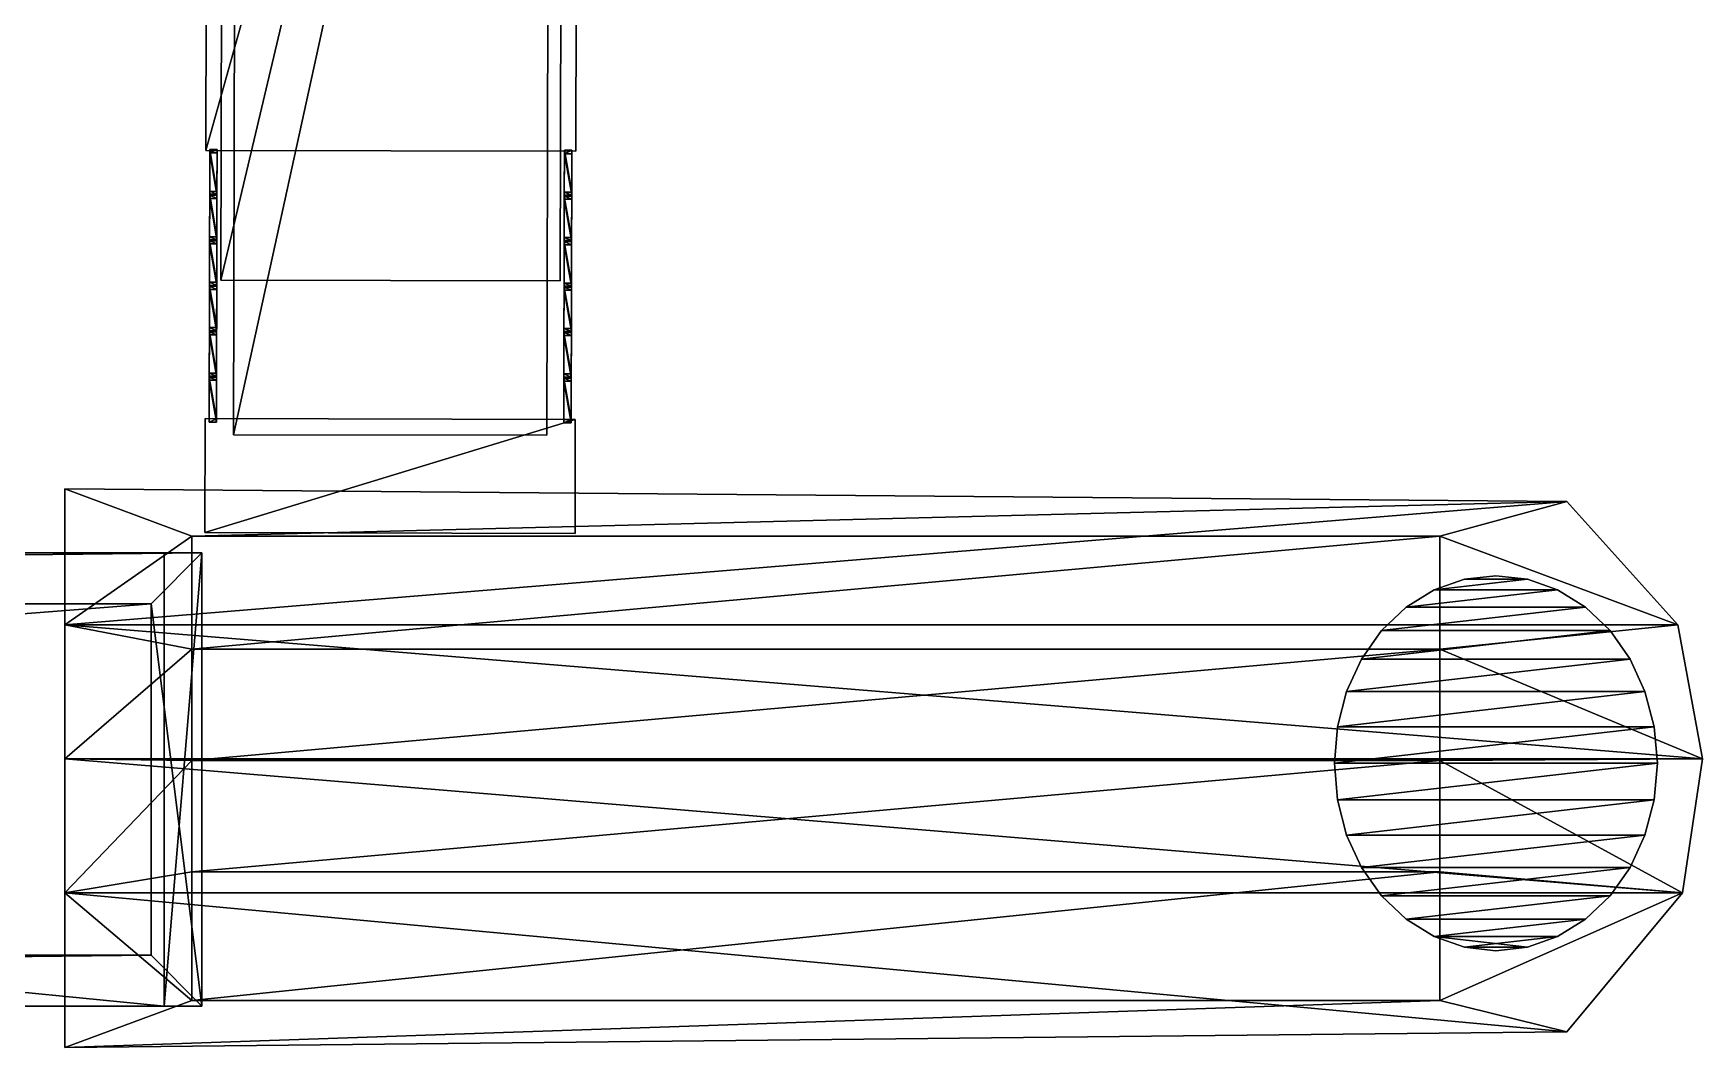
# Model space of a CAD drawing. Header units: millimetres. Extents: x -39 to 131, y -304 to 0.
# Drawn here: x 62.42 to 72.76, y -151.25 to -144.96 of the extents above; entities that cross this region are included whole.
import ezdxf

# ---------------------------------------------------------------- set-up
doc = ezdxf.new("R2010")
doc.units = ezdxf.units.MM
for name, color, linetype in [('CUBE_014_1', 7, 'Continuous'), ('MESH281', 7, 'Continuous'), ('MESH282', 7, 'Continuous'), ('MESH31', 7, 'Continuous'), ('MESH32', 7, 'Continuous'), ('MESH473', 7, 'Continuous'), ('TUNNEL1100', 7, 'Continuous'), ('TUNNEL2112', 7, 'Continuous'), ('TUNNEL3124', 7, 'Continuous')]:
    doc.layers.add(name, color=color, linetype=linetype)

msp = doc.modelspace()

# ---------------------------------------------------------------- meshes
at = {"layer": 'CUBE_014_1'}
mesh = msp.add_polyface(dxfattribs=at)
corners = [(63.467, -150.992, 5.884), (63.152, -150.676, 5.907), (34.944, -150.992, 7.978), (63.467, -150.992, 5.884), (63.152, -148.498, 5.907), (63.152, -150.676, 5.907), (63.467, -148.182, 5.884), (63.467, -148.182, 5.884), (35.259, -148.498, 7.955), (63.152, -148.498, 5.907), (63.467, -148.182, 5.884), (34.944, -148.182, 7.978), (35.259, -148.498, 7.955), (34.944, -148.182, 7.978), (63.467, -148.182, 5.884), (63.233, -148.182, 2.702), (63.467, -148.182, 5.884), (63.233, -150.992, 2.702), (63.233, -148.182, 2.702), (63.467, -150.992, 5.884), (34.944, -150.992, 7.978), (63.233, -150.992, 2.702), (63.467, -150.992, 5.884), (34.71, -150.992, 4.797), (34.71, -148.182, 4.797), (34.71, -150.992, 4.797), (34.944, -150.992, 7.978), (63.233, -150.992, 2.702), (34.71, -150.992, 4.797), (34.71, -148.182, 4.797), (63.233, -148.182, 2.702), (34.71, -148.182, 4.797), (34.944, -148.182, 7.978), (35.259, -148.498, 7.955), (34.944, -148.182, 7.978), (34.944, -150.992, 7.978), (35.259, -150.676, 7.955), (63.152, -150.676, 5.907), (35.259, -150.676, 7.955), (34.944, -150.992, 7.978), (63.152, -148.498, 5.907), (35.259, -150.676, 7.955), (63.152, -150.676, 5.907), (35.259, -148.498, 7.955)]
mesh.append_faces([[corners[k] for k in face] for face in [(0, 1, 2), (3, 4, 5), (6, 4, 3), (7, 8, 9), (10, 11, 12), (13, 14, 15), (16, 17, 18), (16, 19, 17), (20, 21, 22), (20, 23, 21), (24, 25, 26), (27, 28, 29), (27, 29, 30), (13, 15, 31), (24, 26, 32), (33, 34, 35), (33, 35, 36), (37, 38, 39), (40, 41, 42), (40, 43, 41)]])
at = {"layer": 'MESH281'}
mesh = msp.add_polyface(dxfattribs=at)
corners = [(63.557, -147.352, 3.234), (63.557, -147.373, 3.234), (63.512, -147.373, 3.234), (63.558, -147.095, 5.727), (63.557, -147.373, 3.234), (63.557, -147.352, 3.234), (63.558, -147.095, 5.727), (63.558, -147.114, 5.756), (63.557, -147.373, 3.234), (63.558, -147.095, 5.727), (63.558, -147.095, 5.808), (63.558, -147.114, 5.756), (63.558, -147.089, 5.727), (63.558, -147.095, 5.808), (63.558, -147.095, 5.727), (63.558, -147.089, 5.808), (63.558, -147.095, 5.808), (63.558, -147.089, 5.727), (63.558, -147.089, 5.808), (63.512, -147.095, 5.808), (63.558, -147.095, 5.808), (63.512, -147.089, 5.808), (63.558, -147.089, 5.808), (63.512, -147.07, 5.756), (63.512, -147.089, 5.808), (63.558, -147.089, 5.808), (63.558, -147.07, 5.756), (63.512, -147.07, 5.756), (63.558, -147.07, 5.756), (63.558, -147.089, 5.808), (63.558, -147.089, 5.727), (63.558, -146.813, 3.263), (63.558, -147.07, 5.756), (63.558, -147.089, 5.727), (63.558, -147.07, 5.756), (63.558, -146.813, 3.263), (63.513, -146.813, 3.263), (63.558, -146.813, 3.263), (63.558, -146.832, 3.234), (63.513, -146.813, 3.263), (63.558, -146.813, 3.263), (63.558, -147.089, 5.727), (63.558, -146.832, 3.234), (63.558, -147.089, 5.727), (63.513, -146.832, 3.234), (63.558, -146.832, 3.234), (63.512, -147.089, 5.727), (63.513, -146.832, 3.234), (63.558, -147.089, 5.727), (63.513, -146.813, 3.263), (63.513, -146.832, 3.234), (63.512, -147.089, 5.727), (63.513, -146.832, 3.234), (63.513, -146.832, 3.234), (63.513, -146.813, 3.182), (63.558, -146.832, 3.234), (63.513, -146.813, 3.263), (63.513, -146.813, 3.182), (63.513, -146.832, 3.234), (63.513, -146.807, 3.182), (63.513, -146.813, 3.182), (63.513, -146.813, 3.263), (63.558, -146.807, 3.182), (63.513, -146.813, 3.182), (63.513, -146.807, 3.182), (63.558, -146.813, 3.182), (63.558, -146.807, 3.182), (63.558, -146.807, 3.263), (63.558, -146.813, 3.182), (63.559, -146.788, 3.234), (63.558, -146.807, 3.263), (63.558, -146.807, 3.182), (63.559, -146.532, 5.727), (63.558, -146.807, 3.263), (63.559, -146.788, 3.234), (63.559, -146.532, 5.727), (63.559, -146.551, 5.756), (63.558, -146.807, 3.263), (63.559, -146.532, 5.727), (63.559, -146.532, 5.808), (63.559, -146.551, 5.756), (63.559, -146.526, 5.727), (63.559, -146.532, 5.808), (63.559, -146.532, 5.727), (63.559, -146.526, 5.808), (63.559, -146.532, 5.808), (63.559, -146.526, 5.727), (63.559, -146.526, 5.808), (63.514, -146.532, 5.808), (63.559, -146.532, 5.808), (63.514, -146.526, 5.808), (63.559, -146.526, 5.808), (63.514, -146.507, 5.756), (63.514, -146.526, 5.808), (63.559, -146.526, 5.808), (63.559, -146.507, 5.756), (63.514, -146.507, 5.756), (63.559, -146.507, 5.756), (63.559, -146.526, 5.808), (63.559, -146.526, 5.727), (63.56, -146.25, 3.263), (63.559, -146.507, 5.756), (63.559, -146.526, 5.727), (63.559, -146.507, 5.756), (63.56, -146.25, 3.263), (63.514, -146.25, 3.263), (63.56, -146.244, 3.263), (63.514, -146.25, 3.263), (63.56, -146.25, 3.263), (63.514, -146.244, 3.263), (63.514, -146.244, 3.263), (63.514, -146.225, 3.234), (63.56, -146.244, 3.263), (63.514, -146.225, 3.234), (63.514, -146.244, 3.182), (63.514, -146.244, 3.263), (63.514, -146.225, 3.234), (63.56, -146.244, 3.182), (63.514, -146.244, 3.182), (63.56, -146.225, 3.234), (63.56, -146.244, 3.182), (63.514, -146.225, 3.234), (63.56, -146.225, 3.234), (63.56, -146.244, 3.263), (63.56, -146.244, 3.182), (63.56, -146.225, 3.234), (63.515, -145.968, 5.727), (63.56, -146.225, 3.234), (63.514, -146.225, 3.234), (63.56, -145.968, 5.727), (63.56, -145.968, 5.727), (63.56, -146.244, 3.263), (63.56, -146.225, 3.234), (63.56, -145.968, 5.727), (63.56, -145.987, 5.756), (63.56, -146.244, 3.263), (63.56, -145.968, 5.727), (63.56, -145.969, 5.808), (63.56, -145.987, 5.756), (63.56, -145.963, 5.727), (63.56, -145.969, 5.808), (63.56, -145.968, 5.727), (63.56, -145.962, 5.808), (63.56, -145.969, 5.808), (63.56, -145.963, 5.727), (63.56, -145.962, 5.808), (63.515, -145.968, 5.808), (63.56, -145.969, 5.808), (63.515, -145.962, 5.808), (63.56, -145.962, 5.808), (63.515, -145.943, 5.756), (63.515, -145.962, 5.808), (63.56, -145.944, 5.756), (63.56, -145.944, 5.756), (63.56, -145.962, 5.808), (63.56, -145.963, 5.727), (63.561, -145.706, 3.234), (63.56, -145.944, 5.756), (63.56, -145.963, 5.727), (63.561, -145.684, 3.234), (63.56, -145.944, 5.756), (63.561, -145.706, 3.234), (63.56, -145.944, 5.756), (63.561, -145.684, 3.234), (63.516, -145.684, 3.234), (63.561, -145.684, 3.234), (63.515, -145.706, 3.234), (63.516, -145.684, 3.234), (63.561, -145.706, 3.234), (63.56, -145.963, 5.727), (63.515, -145.706, 3.234), (63.561, -145.706, 3.234), (63.515, -145.962, 5.727), (63.516, -145.684, 3.234), (63.515, -145.706, 3.234), (63.515, -145.962, 5.727), (63.516, -145.684, 3.234), (63.515, -145.962, 5.727), (63.515, -145.943, 5.756), (63.515, -145.943, 5.756), (63.515, -145.962, 5.727), (63.515, -145.962, 5.808), (63.515, -145.962, 5.808), (63.515, -145.962, 5.727), (63.515, -145.968, 5.808), (63.515, -145.962, 5.727), (63.515, -145.968, 5.727), (63.515, -145.968, 5.808), (63.56, -145.963, 5.727), (63.515, -145.968, 5.727), (63.515, -145.962, 5.727), (63.56, -145.968, 5.727), (63.515, -145.968, 5.727), (63.515, -145.987, 5.756), (63.515, -145.968, 5.808), (63.515, -145.968, 5.727), (63.514, -146.244, 3.263), (63.515, -145.987, 5.756), (63.515, -145.968, 5.727), (63.514, -146.225, 3.234), (63.514, -146.244, 3.263), (63.515, -145.987, 5.756), (63.514, -146.244, 3.263), (63.56, -146.244, 3.263), (63.515, -145.987, 5.756), (63.56, -146.244, 3.263), (63.56, -145.987, 5.756), (63.515, -145.968, 5.808), (63.515, -145.987, 5.756), (63.56, -145.987, 5.756), (63.515, -145.968, 5.808), (63.56, -145.987, 5.756), (63.56, -145.969, 5.808), (63.515, -145.943, 5.756), (63.56, -146.244, 3.182), (63.56, -146.244, 3.263), (63.56, -146.25, 3.182), (63.56, -146.244, 3.263), (63.56, -146.25, 3.263), (63.56, -146.25, 3.182), (63.56, -146.25, 3.263), (63.56, -146.269, 3.234), (63.56, -146.25, 3.182), (63.56, -146.25, 3.263), (63.559, -146.526, 5.727), (63.56, -146.269, 3.234), (63.559, -146.526, 5.727), (63.514, -146.269, 3.234), (63.56, -146.269, 3.234), (63.514, -146.526, 5.727), (63.514, -146.25, 3.263), (63.514, -146.269, 3.234), (63.514, -146.526, 5.727), (63.514, -146.25, 3.263), (63.514, -146.25, 3.182), (63.514, -146.269, 3.234), (63.514, -146.244, 3.182), (63.514, -146.25, 3.182), (63.514, -146.25, 3.263), (63.56, -146.244, 3.182), (63.514, -146.25, 3.182), (63.514, -146.244, 3.182), (63.56, -146.25, 3.182), (63.56, -146.269, 3.234), (63.514, -146.25, 3.182), (63.56, -146.25, 3.182), (63.514, -146.269, 3.234), (63.514, -146.25, 3.263), (63.56, -146.269, 3.234), (63.514, -146.269, 3.234), (63.56, -146.25, 3.263), (63.56, -146.269, 3.234), (63.514, -146.25, 3.263), (63.514, -146.244, 3.182), (63.514, -146.25, 3.263), (63.514, -146.244, 3.263), (63.514, -146.25, 3.263), (63.514, -146.526, 5.727), (63.514, -146.507, 5.756), (63.514, -146.507, 5.756), (63.514, -146.526, 5.727), (63.514, -146.526, 5.808), (63.514, -146.526, 5.808), (63.514, -146.526, 5.727), (63.514, -146.532, 5.808), (63.514, -146.526, 5.727), (63.514, -146.532, 5.727), (63.514, -146.532, 5.808), (63.559, -146.526, 5.727), (63.514, -146.532, 5.727), (63.514, -146.526, 5.727), (63.559, -146.532, 5.727), (63.559, -146.532, 5.727), (63.559, -146.788, 3.234), (63.514, -146.532, 5.727), (63.514, -146.532, 5.727), (63.559, -146.788, 3.234), (63.513, -146.788, 3.234), (63.559, -146.788, 3.234), (63.558, -146.807, 3.182), (63.513, -146.788, 3.234), (63.513, -146.807, 3.182), (63.513, -146.788, 3.234), (63.513, -146.807, 3.182), (63.513, -146.807, 3.263), (63.513, -146.807, 3.182), (63.513, -146.813, 3.263), (63.513, -146.807, 3.263), (63.558, -146.807, 3.263), (63.513, -146.807, 3.263), (63.513, -146.813, 3.263), (63.514, -146.551, 5.756), (63.513, -146.807, 3.263), (63.558, -146.807, 3.263), (63.514, -146.532, 5.727), (63.513, -146.807, 3.263), (63.514, -146.551, 5.756), (63.514, -146.532, 5.727), (63.513, -146.788, 3.234), (63.513, -146.807, 3.263), (63.513, -146.807, 3.263), (63.513, -146.788, 3.234), (63.558, -146.807, 3.263), (63.559, -146.788, 3.234), (63.514, -146.532, 5.727), (63.514, -146.551, 5.756), (63.514, -146.532, 5.808), (63.514, -146.532, 5.808), (63.514, -146.551, 5.756), (63.559, -146.551, 5.756), (63.559, -146.551, 5.756), (63.514, -146.532, 5.808), (63.559, -146.551, 5.756), (63.559, -146.532, 5.808), (63.558, -146.813, 3.263), (63.558, -146.807, 3.263), (63.558, -146.813, 3.263), (63.558, -146.813, 3.182), (63.558, -146.813, 3.263), (63.558, -146.832, 3.234), (63.558, -146.813, 3.182), (63.558, -146.832, 3.234), (63.513, -146.813, 3.182), (63.558, -146.813, 3.182), (63.514, -146.507, 5.756), (63.513, -146.813, 3.263), (63.512, -147.089, 5.727), (63.512, -147.07, 5.756), (63.512, -147.07, 5.756), (63.512, -147.089, 5.727), (63.512, -147.089, 5.808), (63.512, -147.089, 5.808), (63.512, -147.089, 5.727), (63.512, -147.095, 5.808), (63.512, -147.089, 5.727), (63.512, -147.095, 5.727), (63.512, -147.095, 5.808), (63.558, -147.089, 5.727), (63.512, -147.095, 5.727), (63.512, -147.089, 5.727), (63.558, -147.089, 5.727), (63.558, -147.095, 5.727), (63.512, -147.095, 5.727), (63.558, -147.095, 5.727), (63.557, -147.352, 3.234), (63.512, -147.095, 5.727), (63.512, -147.095, 5.727), (63.557, -147.352, 3.234), (63.512, -147.351, 3.234), (63.512, -147.351, 3.234), (63.512, -147.095, 5.727), (63.512, -147.351, 3.234), (63.512, -147.373, 3.234), (63.512, -147.095, 5.727), (63.512, -147.373, 3.234), (63.512, -147.114, 5.756), (63.512, -147.114, 5.756), (63.512, -147.373, 3.234), (63.557, -147.373, 3.234), (63.558, -147.114, 5.756), (63.512, -147.095, 5.808), (63.512, -147.114, 5.756), (63.558, -147.114, 5.756), (63.512, -147.095, 5.727), (63.512, -147.114, 5.756), (63.512, -147.095, 5.808), (63.512, -147.095, 5.808), (63.558, -147.114, 5.756), (63.558, -147.095, 5.808), (63.558, -147.07, 5.756), (63.513, -146.813, 3.263), (63.512, -147.07, 5.756)]
mesh.append_faces([[corners[k] for k in face] for face in [(0, 1, 2), (3, 4, 5), (6, 7, 8), (9, 10, 11), (12, 13, 14), (15, 16, 17), (18, 19, 20), (18, 21, 19), (22, 23, 24), (25, 26, 27), (28, 29, 30), (31, 32, 33), (34, 35, 36), (37, 38, 39), (40, 41, 42), (43, 44, 45), (46, 47, 48), (49, 50, 51), (39, 38, 52), (53, 54, 55), (56, 57, 58), (59, 60, 61), (62, 63, 64), (62, 65, 63), (66, 67, 68), (69, 70, 71), (72, 73, 74), (75, 76, 77), (78, 79, 80), (81, 82, 83), (84, 85, 86), (87, 88, 89), (87, 90, 88), (91, 92, 93), (94, 95, 96), (97, 98, 99), (100, 101, 102), (103, 104, 105), (106, 107, 108), (106, 109, 107), (110, 111, 112), (113, 114, 115), (116, 117, 118), (119, 120, 121), (122, 123, 124), (112, 111, 125), (126, 127, 128), (129, 127, 126), (130, 131, 132), (133, 134, 135), (136, 137, 138), (139, 140, 141), (142, 143, 144), (145, 146, 147), (145, 148, 146), (149, 150, 151), (149, 152, 150), (153, 154, 155), (156, 157, 158), (159, 160, 161), (162, 163, 164), (165, 166, 167), (165, 168, 166), (169, 170, 171), (172, 170, 169), (173, 174, 175), (176, 177, 178), (179, 180, 181), (182, 183, 184), (185, 186, 187), (188, 189, 190), (188, 191, 189), (192, 193, 194), (195, 196, 197), (198, 199, 200), (201, 202, 203), (204, 205, 206), (207, 208, 209), (210, 211, 212), (162, 164, 213), (214, 215, 216), (217, 218, 219), (220, 221, 222), (223, 224, 225), (226, 227, 228), (229, 227, 226), (230, 231, 232), (233, 234, 235), (236, 237, 238), (239, 240, 241), (239, 242, 240), (243, 244, 245), (246, 244, 243), (247, 248, 249), (250, 251, 252), (253, 254, 255), (256, 257, 258), (259, 260, 261), (262, 263, 264), (265, 266, 267), (268, 269, 270), (268, 271, 269), (272, 273, 274), (275, 276, 277), (278, 279, 280), (280, 279, 281), (282, 283, 284), (285, 286, 287), (288, 289, 290), (291, 292, 293), (294, 295, 296), (297, 298, 299), (300, 301, 302), (302, 301, 303), (304, 305, 306), (307, 308, 309), (291, 293, 310), (311, 312, 313), (288, 290, 314), (315, 316, 317), (318, 319, 320), (321, 322, 323), (103, 105, 324), (325, 326, 327), (328, 329, 330), (331, 332, 333), (334, 335, 336), (337, 338, 339), (340, 341, 342), (343, 344, 345), (346, 347, 348), (0, 2, 349), (350, 351, 352), (353, 354, 355), (356, 357, 358), (356, 358, 359), (360, 361, 362), (363, 364, 365), (366, 367, 368), (369, 370, 371)]])
at = {"layer": 'MESH282'}
mesh = msp.add_polyface(dxfattribs=at)
corners = [(65.756, -145.711, 3.234), (65.756, -145.949, 5.756), (65.756, -145.968, 5.727), (65.756, -145.689, 3.234), (65.756, -145.949, 5.756), (65.756, -145.711, 3.234), (65.756, -145.949, 5.756), (65.756, -145.689, 3.234), (65.711, -145.689, 3.234), (65.756, -145.689, 3.234), (65.711, -145.711, 3.234), (65.711, -145.689, 3.234), (65.756, -145.711, 3.234), (65.756, -145.968, 5.727), (65.711, -145.711, 3.234), (65.756, -145.711, 3.234), (65.71, -145.967, 5.727), (65.711, -145.711, 3.234), (65.756, -145.968, 5.727), (65.711, -145.689, 3.234), (65.711, -145.711, 3.234), (65.71, -145.967, 5.727), (65.711, -145.689, 3.234), (65.71, -145.967, 5.727), (65.71, -145.948, 5.756), (65.71, -145.948, 5.756), (65.71, -145.967, 5.727), (65.71, -145.967, 5.808), (65.71, -145.967, 5.808), (65.71, -145.967, 5.727), (65.71, -145.973, 5.808), (65.71, -145.967, 5.727), (65.71, -145.973, 5.727), (65.71, -145.973, 5.808), (65.756, -145.968, 5.727), (65.71, -145.973, 5.727), (65.71, -145.967, 5.727), (65.756, -145.973, 5.727), (65.756, -145.968, 5.727), (65.756, -145.974, 5.808), (65.756, -145.973, 5.727), (65.756, -145.967, 5.808), (65.756, -145.974, 5.808), (65.756, -145.968, 5.727), (65.756, -145.967, 5.808), (65.71, -145.973, 5.808), (65.756, -145.974, 5.808), (65.71, -145.967, 5.808), (65.756, -145.967, 5.808), (65.71, -145.948, 5.756), (65.71, -145.967, 5.808), (65.756, -145.967, 5.808), (65.756, -145.949, 5.756), (65.71, -145.948, 5.756), (65.756, -145.949, 5.756), (65.756, -145.967, 5.808), (65.756, -145.968, 5.727), (65.756, -145.949, 5.756), (65.711, -145.689, 3.234), (65.71, -145.948, 5.756), (65.71, -145.973, 5.808), (65.756, -145.992, 5.756), (65.756, -145.974, 5.808), (65.71, -145.973, 5.808), (65.71, -145.992, 5.756), (65.756, -145.992, 5.756), (65.71, -145.973, 5.727), (65.71, -145.992, 5.756), (65.71, -145.973, 5.808), (65.71, -145.973, 5.727), (65.71, -146.249, 3.263), (65.71, -145.992, 5.756), (65.71, -145.973, 5.727), (65.71, -146.23, 3.234), (65.71, -146.249, 3.263), (65.71, -145.973, 5.727), (65.755, -146.23, 3.234), (65.71, -146.23, 3.234), (65.756, -145.973, 5.727), (65.755, -146.23, 3.234), (65.71, -145.973, 5.727), (65.756, -145.973, 5.727), (65.755, -146.249, 3.263), (65.755, -146.23, 3.234), (65.756, -145.973, 5.727), (65.756, -145.992, 5.756), (65.755, -146.249, 3.263), (65.756, -145.973, 5.727), (65.756, -145.974, 5.808), (65.756, -145.992, 5.756), (65.71, -145.992, 5.756), (65.755, -146.249, 3.263), (65.756, -145.992, 5.756), (65.71, -146.249, 3.263), (65.71, -146.249, 3.263), (65.71, -146.23, 3.234), (65.755, -146.249, 3.263), (65.71, -146.23, 3.234), (65.71, -146.249, 3.182), (65.71, -146.249, 3.263), (65.71, -146.23, 3.234), (65.755, -146.249, 3.182), (65.71, -146.249, 3.182), (65.755, -146.23, 3.234), (65.755, -146.249, 3.182), (65.71, -146.23, 3.234), (65.755, -146.23, 3.234), (65.755, -146.249, 3.263), (65.755, -146.249, 3.182), (65.755, -146.249, 3.263), (65.71, -146.23, 3.234), (65.755, -146.23, 3.234), (65.755, -146.249, 3.182), (65.755, -146.249, 3.263), (65.755, -146.255, 3.182), (65.755, -146.249, 3.263), (65.755, -146.255, 3.263), (65.755, -146.255, 3.182), (65.755, -146.249, 3.263), (65.71, -146.255, 3.263), (65.755, -146.255, 3.263), (65.71, -146.249, 3.263), (65.71, -146.249, 3.182), (65.71, -146.255, 3.263), (65.71, -146.249, 3.263), (65.71, -146.249, 3.182), (65.71, -146.255, 3.182), (65.71, -146.255, 3.263), (65.755, -146.249, 3.182), (65.71, -146.255, 3.182), (65.71, -146.249, 3.182), (65.755, -146.255, 3.182), (65.755, -146.274, 3.234), (65.71, -146.255, 3.182), (65.755, -146.255, 3.182), (65.71, -146.274, 3.234), (65.71, -146.255, 3.182), (65.755, -146.274, 3.234), (65.71, -146.255, 3.263), (65.71, -146.255, 3.182), (65.71, -146.274, 3.234), (65.71, -146.255, 3.263), (65.755, -146.274, 3.234), (65.71, -146.274, 3.234), (65.755, -146.255, 3.263), (65.755, -146.274, 3.234), (65.71, -146.255, 3.263), (65.755, -146.255, 3.263), (65.754, -146.531, 5.727), (65.755, -146.274, 3.234), (65.755, -146.255, 3.263), (65.754, -146.512, 5.756), (65.754, -146.531, 5.727), (65.754, -146.512, 5.756), (65.755, -146.255, 3.263), (65.71, -146.255, 3.263), (65.709, -146.512, 5.756), (65.71, -146.255, 3.263), (65.709, -146.531, 5.727), (65.709, -146.512, 5.756), (65.71, -146.255, 3.263), (65.71, -146.274, 3.234), (65.709, -146.531, 5.727), (65.709, -146.531, 5.727), (65.71, -146.274, 3.234), (65.754, -146.531, 5.727), (65.754, -146.531, 5.727), (65.71, -146.274, 3.234), (65.755, -146.274, 3.234), (65.754, -146.531, 5.727), (65.709, -146.537, 5.727), (65.709, -146.531, 5.727), (65.754, -146.537, 5.727), (65.754, -146.531, 5.727), (65.754, -146.537, 5.808), (65.754, -146.537, 5.727), (65.754, -146.531, 5.808), (65.754, -146.537, 5.808), (65.754, -146.531, 5.727), (65.754, -146.531, 5.808), (65.709, -146.537, 5.808), (65.754, -146.537, 5.808), (65.709, -146.531, 5.808), (65.754, -146.531, 5.808), (65.709, -146.512, 5.756), (65.709, -146.531, 5.808), (65.754, -146.531, 5.808), (65.754, -146.512, 5.756), (65.709, -146.512, 5.756), (65.754, -146.512, 5.756), (65.754, -146.531, 5.808), (65.754, -146.531, 5.727), (65.709, -146.512, 5.756), (65.709, -146.531, 5.727), (65.709, -146.531, 5.808), (65.709, -146.531, 5.808), (65.709, -146.531, 5.727), (65.709, -146.537, 5.808), (65.709, -146.531, 5.727), (65.709, -146.537, 5.727), (65.709, -146.537, 5.808), (65.709, -146.537, 5.727), (65.709, -146.556, 5.756), (65.709, -146.537, 5.808), (65.709, -146.537, 5.727), (65.708, -146.812, 3.263), (65.709, -146.556, 5.756), (65.709, -146.537, 5.727), (65.708, -146.793, 3.234), (65.708, -146.812, 3.263), (65.709, -146.537, 5.727), (65.754, -146.793, 3.234), (65.708, -146.793, 3.234), (65.754, -146.537, 5.727), (65.754, -146.793, 3.234), (65.709, -146.537, 5.727), (65.754, -146.537, 5.727), (65.754, -146.812, 3.263), (65.754, -146.793, 3.234), (65.754, -146.537, 5.727), (65.754, -146.556, 5.756), (65.754, -146.812, 3.263), (65.754, -146.537, 5.727), (65.754, -146.537, 5.808), (65.754, -146.556, 5.756), (65.709, -146.537, 5.808), (65.754, -146.556, 5.756), (65.754, -146.537, 5.808), (65.709, -146.537, 5.808), (65.709, -146.556, 5.756), (65.754, -146.556, 5.756), (65.709, -146.556, 5.756), (65.754, -146.812, 3.263), (65.754, -146.556, 5.756), (65.708, -146.812, 3.263), (65.708, -146.812, 3.263), (65.708, -146.793, 3.234), (65.754, -146.812, 3.263), (65.708, -146.793, 3.234), (65.708, -146.812, 3.182), (65.708, -146.812, 3.263), (65.708, -146.793, 3.234), (65.754, -146.812, 3.182), (65.708, -146.812, 3.182), (65.754, -146.793, 3.234), (65.754, -146.812, 3.182), (65.708, -146.793, 3.234), (65.754, -146.793, 3.234), (65.754, -146.812, 3.263), (65.754, -146.812, 3.182), (65.754, -146.812, 3.263), (65.708, -146.793, 3.234), (65.754, -146.793, 3.234), (65.754, -146.812, 3.182), (65.754, -146.812, 3.263), (65.754, -146.818, 3.182), (65.754, -146.812, 3.263), (65.754, -146.818, 3.263), (65.754, -146.818, 3.182), (65.754, -146.812, 3.263), (65.708, -146.818, 3.263), (65.754, -146.818, 3.263), (65.708, -146.812, 3.263), (65.708, -146.812, 3.182), (65.708, -146.818, 3.263), (65.708, -146.812, 3.263), (65.708, -146.812, 3.182), (65.708, -146.818, 3.182), (65.708, -146.818, 3.263), (65.754, -146.812, 3.182), (65.708, -146.818, 3.182), (65.708, -146.812, 3.182), (65.754, -146.818, 3.182), (65.754, -146.837, 3.234), (65.708, -146.818, 3.182), (65.754, -146.818, 3.182), (65.708, -146.837, 3.234), (65.708, -146.818, 3.182), (65.754, -146.837, 3.234), (65.708, -146.818, 3.263), (65.708, -146.818, 3.182), (65.708, -146.837, 3.234), (65.708, -146.818, 3.263), (65.708, -146.837, 3.234), (65.708, -147.094, 5.727), (65.708, -146.818, 3.263), (65.754, -146.837, 3.234), (65.708, -146.837, 3.234), (65.754, -146.818, 3.263), (65.754, -146.837, 3.234), (65.708, -146.818, 3.263), (65.754, -146.818, 3.263), (65.754, -146.837, 3.234), (65.754, -146.818, 3.182), (65.754, -146.818, 3.263), (65.753, -147.094, 5.727), (65.754, -146.837, 3.234), (65.754, -146.818, 3.263), (65.753, -147.075, 5.756), (65.753, -147.094, 5.727), (65.753, -147.075, 5.756), (65.754, -146.818, 3.263), (65.708, -146.818, 3.263), (65.708, -147.075, 5.756), (65.708, -146.818, 3.263), (65.708, -147.094, 5.727), (65.708, -147.075, 5.756), (65.708, -147.075, 5.756), (65.708, -147.094, 5.727), (65.708, -147.094, 5.808), (65.708, -147.094, 5.808), (65.708, -147.094, 5.727), (65.708, -147.1, 5.808), (65.708, -147.094, 5.727), (65.708, -147.1, 5.727), (65.708, -147.1, 5.808), (65.753, -147.094, 5.727), (65.708, -147.1, 5.727), (65.708, -147.094, 5.727), (65.753, -147.094, 5.727), (65.753, -147.1, 5.727), (65.708, -147.1, 5.727), (65.753, -147.094, 5.727), (65.753, -147.1, 5.808), (65.753, -147.1, 5.727), (65.753, -147.094, 5.808), (65.753, -147.1, 5.808), (65.753, -147.094, 5.727), (65.753, -147.094, 5.808), (65.708, -147.1, 5.808), (65.753, -147.1, 5.808), (65.708, -147.094, 5.808), (65.753, -147.094, 5.808), (65.708, -147.075, 5.756), (65.708, -147.094, 5.808), (65.753, -147.094, 5.808), (65.753, -147.075, 5.756), (65.708, -147.075, 5.756), (65.753, -147.075, 5.756), (65.753, -147.094, 5.808), (65.753, -147.094, 5.727), (65.708, -147.1, 5.808), (65.753, -147.119, 5.756), (65.753, -147.1, 5.808), (65.708, -147.1, 5.808), (65.708, -147.119, 5.756), (65.753, -147.119, 5.756), (65.708, -147.1, 5.727), (65.708, -147.119, 5.756), (65.708, -147.1, 5.808), (65.708, -147.1, 5.727), (65.707, -147.378, 3.234), (65.708, -147.119, 5.756), (65.708, -147.1, 5.727), (65.707, -147.356, 3.234), (65.707, -147.378, 3.234), (65.708, -147.1, 5.727), (65.753, -147.357, 3.234), (65.707, -147.356, 3.234), (65.753, -147.1, 5.727), (65.753, -147.1, 5.727), (65.753, -147.378, 3.234), (65.753, -147.357, 3.234), (65.753, -147.1, 5.727), (65.753, -147.119, 5.756), (65.753, -147.378, 3.234), (65.753, -147.1, 5.727), (65.753, -147.1, 5.808), (65.753, -147.119, 5.756), (65.708, -147.119, 5.756), (65.753, -147.378, 3.234), (65.753, -147.119, 5.756), (65.707, -147.378, 3.234), (65.753, -147.357, 3.234), (65.753, -147.378, 3.234), (65.707, -147.378, 3.234), (65.707, -147.356, 3.234), (65.708, -147.094, 5.727), (65.708, -146.837, 3.234), (65.753, -147.094, 5.727), (65.754, -146.837, 3.234), (65.755, -146.255, 3.263), (65.755, -146.274, 3.234), (65.755, -146.255, 3.182)]
mesh.append_faces([[corners[k] for k in face] for face in [(0, 1, 2), (3, 4, 5), (6, 7, 8), (9, 10, 11), (9, 12, 10), (13, 14, 15), (16, 17, 18), (19, 20, 21), (22, 23, 24), (25, 26, 27), (28, 29, 30), (31, 32, 33), (34, 35, 36), (34, 37, 35), (38, 39, 40), (41, 42, 43), (44, 45, 46), (44, 47, 45), (48, 49, 50), (51, 52, 53), (54, 55, 56), (57, 58, 59), (60, 61, 62), (63, 64, 65), (66, 67, 68), (69, 70, 71), (72, 73, 74), (75, 76, 77), (78, 79, 80), (81, 82, 83), (84, 85, 86), (87, 88, 89), (90, 91, 92), (90, 93, 91), (94, 95, 96), (97, 98, 99), (100, 101, 102), (103, 104, 105), (106, 107, 108), (109, 110, 111), (112, 113, 114), (115, 116, 117), (118, 119, 120), (118, 121, 119), (122, 123, 124), (125, 126, 127), (128, 129, 130), (128, 131, 129), (132, 133, 134), (135, 136, 137), (138, 139, 140), (141, 142, 143), (144, 145, 146), (147, 148, 149), (150, 151, 152), (153, 154, 155), (153, 155, 156), (157, 158, 159), (160, 161, 162), (163, 164, 165), (166, 167, 168), (169, 170, 171), (169, 172, 170), (173, 174, 175), (176, 177, 178), (179, 180, 181), (179, 182, 180), (183, 184, 185), (186, 187, 188), (189, 190, 191), (192, 193, 194), (195, 196, 197), (198, 199, 200), (201, 202, 203), (204, 205, 206), (207, 208, 209), (210, 211, 212), (213, 214, 215), (216, 217, 218), (219, 220, 221), (222, 223, 224), (225, 226, 227), (228, 229, 230), (231, 232, 233), (231, 234, 232), (235, 236, 237), (238, 239, 240), (241, 242, 243), (244, 245, 246), (247, 248, 249), (250, 251, 252), (253, 254, 255), (256, 257, 258), (259, 260, 261), (259, 262, 260), (263, 264, 265), (266, 267, 268), (269, 270, 271), (269, 272, 270), (273, 274, 275), (276, 277, 278), (279, 280, 281), (282, 283, 284), (285, 286, 287), (288, 289, 290), (291, 292, 293), (294, 295, 296), (297, 298, 299), (300, 301, 302), (300, 302, 303), (304, 305, 306), (307, 308, 309), (310, 311, 312), (313, 314, 315), (316, 317, 318), (319, 320, 321), (322, 323, 324), (325, 326, 327), (328, 329, 330), (328, 331, 329), (332, 333, 334), (335, 336, 337), (338, 339, 340), (341, 342, 343), (344, 345, 346), (347, 348, 349), (350, 351, 352), (353, 354, 355), (356, 357, 358), (359, 357, 356), (360, 361, 362), (363, 364, 365), (366, 367, 368), (369, 370, 371), (369, 372, 370), (373, 374, 375), (373, 375, 376), (377, 378, 379), (379, 378, 380), (381, 382, 383)]])
at = {"layer": 'MESH31'}
mesh = msp.add_polyface(dxfattribs=at)
corners = [(71.673, -150.626, 5.387), (71.478, -150.648, 5.387), (71.283, -150.626, 5.387), (71.478, -150.648, 7.387), (71.478, -150.648, 5.387), (71.673, -150.626, 5.387), (71.283, -150.626, 7.387), (71.478, -150.648, 5.387), (71.478, -150.648, 7.387), (71.283, -150.626, 5.387), (71.095, -150.56, 7.387), (71.283, -150.626, 5.387), (71.283, -150.626, 7.387), (71.095, -150.56, 5.387), (70.922, -150.453, 7.387), (71.095, -150.56, 5.387), (71.095, -150.56, 7.387), (70.922, -150.453, 5.387), (70.77, -150.308, 7.387), (70.922, -150.453, 5.387), (70.922, -150.453, 7.387), (70.77, -150.308, 5.387), (70.646, -150.132, 5.387), (70.77, -150.308, 5.387), (70.77, -150.308, 7.387), (72.309, -150.132, 5.387), (70.77, -150.308, 5.387), (70.646, -150.132, 5.387), (72.185, -150.308, 5.387), (72.309, -150.132, 7.387), (72.185, -150.308, 5.387), (72.309, -150.132, 5.387), (72.185, -150.308, 7.387), (72.309, -150.132, 7.387), (70.77, -150.308, 7.387), (72.185, -150.308, 7.387), (70.646, -150.132, 7.387), (72.401, -149.931, 7.387), (70.554, -149.931, 7.387), (72.458, -149.713, 7.387), (70.497, -149.713, 7.387), (72.478, -149.487, 7.387), (70.478, -149.487, 7.387), (72.458, -149.26, 7.387), (72.458, -149.26, 7.387), (72.478, -149.487, 7.387), (72.478, -149.487, 5.387), (72.478, -149.487, 7.387), (72.458, -149.713, 5.387), (72.478, -149.487, 5.387), (72.458, -149.713, 7.387), (72.458, -149.713, 7.387), (72.401, -149.931, 5.387), (72.458, -149.713, 5.387), (72.401, -149.931, 7.387), (72.401, -149.931, 7.387), (72.309, -150.132, 5.387), (72.401, -149.931, 5.387), (72.309, -150.132, 7.387), (72.401, -149.931, 5.387), (70.554, -149.931, 5.387), (70.554, -149.931, 5.387), (70.646, -150.132, 5.387), (70.646, -150.132, 7.387), (70.646, -150.132, 7.387), (70.554, -149.931, 7.387), (70.497, -149.713, 5.387), (70.554, -149.931, 5.387), (70.554, -149.931, 7.387), (72.458, -149.713, 5.387), (70.497, -149.713, 5.387), (72.478, -149.487, 5.387), (70.478, -149.487, 5.387), (70.478, -149.487, 5.387), (70.497, -149.713, 5.387), (70.497, -149.713, 7.387), (70.497, -149.713, 7.387), (70.478, -149.487, 7.387), (70.497, -149.26, 5.387), (70.478, -149.487, 5.387), (70.478, -149.487, 7.387), (72.458, -149.26, 5.387), (70.497, -149.26, 5.387), (72.458, -149.26, 5.387), (72.401, -149.042, 7.387), (72.458, -149.26, 7.387), (72.458, -149.26, 5.387), (72.401, -149.042, 7.387), (70.497, -149.26, 7.387), (70.554, -149.042, 7.387), (72.309, -148.841, 7.387), (72.309, -148.841, 7.387), (72.401, -149.042, 7.387), (72.401, -149.042, 5.387), (72.401, -149.042, 5.387), (72.401, -149.042, 5.387), (70.554, -149.042, 5.387), (70.554, -149.042, 5.387), (70.497, -149.26, 5.387), (70.497, -149.26, 7.387), (70.497, -149.26, 7.387), (70.554, -149.042, 7.387), (70.646, -148.841, 5.387), (70.554, -149.042, 5.387), (70.554, -149.042, 7.387), (72.309, -148.841, 5.387), (70.646, -148.841, 5.387), (72.309, -148.841, 5.387), (72.185, -148.665, 7.387), (72.309, -148.841, 7.387), (72.309, -148.841, 5.387), (72.185, -148.665, 7.387), (70.646, -148.841, 7.387), (70.77, -148.665, 7.387), (72.033, -148.52, 7.387), (72.185, -148.665, 7.387), (72.033, -148.52, 5.387), (72.033, -148.52, 7.387), (72.185, -148.665, 5.387), (72.185, -148.665, 5.387), (72.185, -148.665, 5.387), (70.77, -148.665, 5.387), (70.77, -148.665, 5.387), (70.646, -148.841, 5.387), (70.646, -148.841, 7.387), (70.646, -148.841, 7.387), (70.77, -148.665, 7.387), (70.922, -148.52, 7.387), (70.77, -148.665, 5.387), (70.77, -148.665, 7.387), (70.922, -148.52, 5.387), (71.095, -148.413, 7.387), (70.922, -148.52, 5.387), (70.922, -148.52, 7.387), (71.095, -148.413, 5.387), (71.283, -148.347, 7.387), (71.095, -148.413, 5.387), (71.095, -148.413, 7.387), (71.283, -148.347, 5.387), (71.478, -148.325, 7.387), (71.283, -148.347, 5.387), (71.283, -148.347, 7.387), (71.478, -148.325, 5.387), (71.673, -148.347, 7.387), (71.478, -148.325, 5.387), (71.478, -148.325, 7.387), (71.673, -148.347, 5.387), (71.86, -148.413, 7.387), (71.673, -148.347, 5.387), (71.673, -148.347, 7.387), (71.86, -148.413, 5.387), (72.033, -148.52, 7.387), (71.86, -148.413, 5.387), (71.86, -148.413, 7.387), (72.033, -148.52, 5.387), (72.033, -148.52, 5.387), (70.922, -148.52, 5.387), (71.86, -148.413, 5.387), (71.095, -148.413, 5.387), (71.673, -148.347, 5.387), (71.283, -148.347, 5.387), (71.478, -148.325, 5.387), (71.86, -148.413, 7.387), (70.922, -148.52, 7.387), (71.095, -148.413, 7.387), (71.673, -148.347, 7.387), (71.283, -148.347, 7.387), (71.478, -148.325, 7.387), (70.922, -150.453, 7.387), (72.033, -150.453, 7.387), (71.095, -150.56, 7.387), (71.86, -150.56, 7.387), (71.283, -150.626, 7.387), (71.673, -150.626, 7.387), (71.478, -150.648, 7.387), (71.673, -150.626, 7.387), (71.673, -150.626, 7.387), (71.673, -150.626, 5.387), (71.86, -150.56, 5.387), (71.86, -150.56, 5.387), (71.095, -150.56, 5.387), (72.033, -150.453, 5.387), (71.86, -150.56, 7.387), (71.86, -150.56, 5.387), (72.033, -150.453, 5.387), (71.86, -150.56, 7.387), (72.033, -150.453, 7.387), (72.033, -150.453, 7.387), (72.033, -150.453, 5.387), (72.185, -150.308, 5.387), (70.922, -150.453, 5.387), (72.185, -150.308, 7.387)]
mesh.append_faces([[corners[k] for k in face] for face in [(0, 1, 2), (3, 4, 5), (6, 7, 8), (6, 9, 7), (10, 11, 12), (10, 13, 11), (14, 15, 16), (14, 17, 15), (18, 19, 20), (18, 21, 19), (22, 23, 24), (25, 26, 27), (25, 28, 26), (29, 30, 31), (29, 32, 30), (33, 34, 35), (33, 36, 34), (37, 36, 33), (37, 38, 36), (39, 38, 37), (39, 40, 38), (41, 40, 39), (41, 42, 40), (41, 43, 42), (44, 45, 46), (47, 48, 49), (47, 50, 48), (51, 52, 53), (51, 54, 52), (55, 56, 57), (55, 58, 56), (59, 25, 27), (59, 27, 60), (61, 62, 63), (22, 24, 64), (61, 63, 65), (66, 67, 68), (69, 60, 70), (69, 59, 60), (71, 69, 70), (71, 70, 72), (73, 74, 75), (66, 68, 76), (73, 75, 77), (78, 79, 80), (81, 72, 82), (71, 72, 81), (44, 46, 83), (84, 85, 86), (43, 87, 88), (87, 89, 88), (87, 90, 89), (91, 92, 93), (84, 86, 94), (81, 82, 95), (95, 82, 96), (97, 98, 99), (78, 80, 100), (43, 88, 42), (97, 99, 101), (102, 103, 104), (105, 96, 106), (95, 96, 105), (91, 93, 107), (108, 109, 110), (90, 111, 112), (111, 113, 112), (111, 114, 113), (115, 116, 117), (115, 118, 116), (108, 110, 119), (105, 106, 120), (120, 106, 121), (122, 123, 124), (102, 104, 125), (90, 112, 89), (122, 124, 126), (127, 128, 129), (127, 130, 128), (131, 132, 133), (131, 134, 132), (135, 136, 137), (135, 138, 136), (139, 140, 141), (139, 142, 140), (143, 144, 145), (143, 146, 144), (147, 148, 149), (147, 150, 148), (151, 152, 153), (151, 154, 152), (155, 156, 157), (155, 121, 156), (120, 121, 155), (157, 156, 158), (157, 158, 159), (159, 158, 160), (159, 160, 161), (114, 162, 163), (162, 164, 163), (162, 165, 164), (165, 166, 164), (165, 167, 166), (114, 163, 113), (35, 34, 168), (35, 168, 169), (169, 168, 170), (169, 170, 171), (171, 170, 172), (171, 172, 173), (173, 172, 174), (3, 5, 175), (176, 177, 178), (179, 0, 180), (0, 2, 180), (181, 179, 180), (182, 183, 184), (176, 178, 185), (182, 184, 186), (187, 188, 189), (28, 181, 190), (181, 180, 190), (28, 190, 26), (187, 189, 191)]])
at = {"layer": 'MESH32'}
mesh = msp.add_polyface(dxfattribs=at)
corners = [(63.404, -148.78, 7.185), (63.404, -149.469, 7.185), (63.404, -149.469, 6.929), (63.404, -148.78, 7.185), (62.618, -149.459, 7.185), (63.404, -149.469, 7.185), (62.618, -148.629, 7.185), (63.404, -148.079, 7.185), (62.618, -147.786, 7.185), (71.918, -147.864, 7.185), (71.918, -147.864, 7.185), (62.618, -147.786, -0.615), (62.618, -147.786, 7.185), (71.918, -147.864, -0.615), (71.918, -147.864, 7.185), (72.604, -148.629, -0.615), (71.918, -147.864, -0.615), (72.604, -148.629, 7.185), (72.604, -148.629, 7.185), (71.131, -148.079, 7.185), (63.404, -148.079, 7.185), (71.131, -148.079, 6.929), (71.131, -148.079, 7.185), (63.404, -148.079, 6.929), (63.404, -148.079, 7.185), (63.404, -148.78, 6.929), (63.404, -148.079, 6.929), (71.131, -148.78, 6.929), (63.404, -148.78, 6.929), (63.404, -149.469, 6.929), (71.131, -148.079, 6.929), (63.404, -148.079, 6.929), (71.131, -148.079, 6.929), (71.131, -148.78, 6.929), (71.131, -148.78, 7.185), (71.131, -149.469, 7.185), (71.131, -149.469, 6.929), (71.131, -149.469, 6.929), (63.404, -150.159, 6.929), (63.404, -150.159, 6.929), (63.404, -150.159, 7.185), (62.618, -150.289, 7.185), (63.404, -150.159, 7.185), (62.618, -149.459, -0.615), (62.618, -150.289, 7.185), (62.618, -149.459, 7.185), (62.618, -150.289, -0.615), (72.634, -150.289, -0.615), (62.618, -150.289, -0.615), (62.618, -149.459, -0.615), (71.918, -151.15, -0.615), (72.634, -150.289, 7.185), (71.918, -151.15, -0.615), (72.634, -150.289, -0.615), (71.918, -151.15, 7.185), (72.634, -150.289, 7.185), (71.131, -150.956, 7.185), (71.918, -151.15, 7.185), (71.131, -150.159, 7.185), (71.131, -149.469, 7.185), (72.758, -149.459, 7.185), (71.131, -148.78, 7.185), (72.604, -148.629, 7.185), (72.758, -149.459, 7.185), (72.758, -149.459, -0.615), (72.758, -149.459, 7.185), (72.634, -150.289, -0.615), (72.758, -149.459, -0.615), (72.634, -150.289, 7.185), (72.758, -149.459, -0.615), (62.618, -148.629, -0.615), (62.618, -148.629, -0.615), (62.618, -148.629, 7.185), (62.618, -147.786, -0.615), (71.918, -147.864, -0.615), (62.618, -147.786, -0.615), (72.604, -148.629, -0.615), (72.604, -148.629, -0.615), (62.618, -147.786, 7.185), (71.131, -148.079, 7.185), (71.131, -150.159, 7.185), (71.131, -150.159, 6.929), (71.131, -150.159, 6.929), (63.404, -150.956, 6.929), (63.404, -150.956, 6.929), (63.404, -150.956, 7.185), (63.404, -150.956, 7.185), (62.618, -151.248, 7.185), (62.618, -151.248, 7.185), (62.618, -151.248, -0.615), (62.618, -151.248, -0.615), (62.618, -151.248, 7.185), (62.618, -151.248, -0.615), (71.918, -151.15, -0.615), (71.918, -151.15, 7.185), (71.131, -150.956, 7.185), (63.404, -150.956, 6.929), (63.404, -150.956, 7.185), (71.131, -150.956, 6.929), (71.131, -150.956, 6.929), (71.131, -150.956, 7.185), (71.131, -150.956, 6.929)]
mesh.append_faces([[corners[k] for k in face] for face in [(0, 1, 2), (3, 4, 5), (3, 6, 4), (7, 6, 3), (7, 8, 6), (9, 8, 7), (10, 11, 12), (10, 13, 11), (14, 15, 16), (14, 17, 15), (18, 9, 19), (9, 7, 19), (20, 21, 22), (20, 23, 21), (24, 25, 26), (24, 0, 25), (0, 2, 25), (27, 28, 29), (30, 28, 27), (30, 31, 28), (32, 33, 34), (33, 35, 34), (33, 36, 35), (27, 29, 37), (37, 29, 38), (1, 39, 2), (1, 40, 39), (5, 41, 42), (5, 4, 41), (43, 44, 45), (43, 46, 44), (47, 48, 49), (47, 50, 48), (51, 52, 53), (51, 54, 52), (55, 56, 57), (55, 58, 56), (55, 59, 58), (60, 59, 55), (60, 61, 59), (60, 18, 61), (62, 63, 64), (65, 66, 67), (65, 68, 66), (69, 47, 49), (69, 49, 70), (71, 43, 45), (71, 45, 72), (73, 71, 72), (74, 70, 75), (76, 70, 74), (69, 70, 76), (62, 64, 77), (73, 72, 78), (18, 19, 61), (32, 34, 79), (36, 80, 35), (36, 81, 80), (37, 38, 82), (82, 38, 83), (40, 84, 39), (40, 85, 84), (42, 41, 86), (86, 41, 87), (46, 88, 44), (46, 89, 88), (50, 90, 48), (91, 92, 93), (91, 93, 94), (57, 56, 87), (56, 86, 87), (95, 96, 97), (95, 98, 96), (81, 99, 100), (82, 83, 101), (81, 100, 80)]])
at = {"layer": 'MESH473'}
mesh = msp.add_polyface(dxfattribs=at)
corners = [(65.8, -137.432, 3.196), (65.781, -145.695, 3.196), (63.49, -145.69, 3.196), (65.8, -137.432, 5.653), (65.781, -145.695, 3.196), (65.8, -137.432, 3.196), (65.781, -145.695, 5.653), (65.8, -137.432, 5.653), (63.49, -145.69, 5.653), (65.781, -145.695, 5.653), (63.509, -137.427, 5.653), (63.509, -137.427, 3.196), (63.49, -145.69, 5.653), (63.509, -137.427, 5.653), (63.49, -145.69, 3.196), (63.509, -137.427, 3.196), (63.49, -145.69, 5.653), (63.49, -145.69, 3.196), (65.781, -145.695, 3.196), (65.781, -145.695, 5.653)]
mesh.append_faces([[corners[k] for k in face] for face in [(0, 1, 2), (3, 4, 5), (3, 6, 4), (7, 8, 9), (7, 10, 8), (11, 12, 13), (11, 14, 12), (0, 2, 15), (16, 17, 18), (16, 18, 19)]])
at = {"layer": 'TUNNEL1100'}
mesh = msp.add_polyface(dxfattribs=at)
corners = [(65.778, -147.356, 5.682), (65.778, -147.356, 3.182), (63.486, -147.351, 3.182), (65.778, -147.356, 5.682), (65.777, -148.063, 3.182), (65.778, -147.356, 3.182), (65.777, -148.063, 5.682), (65.778, -147.356, 5.682), (63.484, -148.058, 5.682), (65.777, -148.063, 5.682), (63.486, -147.351, 5.682), (63.486, -147.351, 5.682), (63.486, -147.351, 3.182), (63.484, -148.058, 5.682), (63.486, -147.351, 5.682), (63.484, -148.058, 3.182), (65.778, -147.356, 3.182), (63.484, -148.058, 3.182), (63.486, -147.351, 3.182), (65.777, -148.063, 3.182), (63.484, -148.058, 5.682), (63.484, -148.058, 3.182), (65.777, -148.063, 3.182), (65.777, -148.063, 5.682)]
mesh.append_faces([[corners[k] for k in face] for face in [(0, 1, 2), (3, 4, 5), (3, 6, 4), (7, 8, 9), (7, 10, 8), (0, 2, 11), (12, 13, 14), (12, 15, 13), (16, 17, 18), (16, 19, 17), (20, 21, 22), (20, 22, 23)]])
at = {"layer": 'TUNNEL2112'}
mesh = msp.add_polyface(dxfattribs=at)
corners = [(65.622, -138.487, 5.522), (63.662, -147.451, 5.522), (65.602, -147.455, 5.522), (63.682, -138.483, 5.522), (63.682, -138.483, 3.335), (63.662, -147.451, 5.522), (63.682, -138.483, 5.522), (63.662, -147.451, 3.335), (65.622, -138.487, 3.335), (63.662, -147.451, 3.335), (63.682, -138.483, 3.335), (65.602, -147.455, 3.335), (65.622, -138.487, 5.522), (65.602, -147.455, 3.335), (65.622, -138.487, 3.335), (65.602, -147.455, 5.522)]
mesh.append_faces([[corners[k] for k in face] for face in [(0, 1, 2), (0, 3, 1), (4, 5, 6), (4, 7, 5), (8, 9, 10), (8, 11, 9), (12, 13, 14), (12, 15, 13)]])
at = {"layer": 'TUNNEL3124'}
mesh = msp.add_polyface(dxfattribs=at)
corners = [(65.705, -137.531, 5.579), (63.583, -146.493, 5.579), (65.685, -146.498, 5.579), (63.604, -137.526, 5.579), (63.604, -137.526, 3.26), (63.583, -146.493, 5.579), (63.604, -137.526, 5.579), (63.583, -146.493, 3.26), (65.705, -137.531, 3.26), (63.583, -146.493, 3.26), (63.604, -137.526, 3.26), (65.685, -146.498, 3.26), (65.705, -137.531, 5.579), (65.685, -146.498, 3.26), (65.705, -137.531, 3.26), (65.685, -146.498, 5.579), (63.583, -146.493, 5.579), (65.685, -146.498, 3.26), (65.685, -146.498, 5.579), (63.583, -146.493, 3.26)]
mesh.append_faces([[corners[k] for k in face] for face in [(0, 1, 2), (0, 3, 1), (4, 5, 6), (4, 7, 5), (8, 9, 10), (8, 11, 9), (12, 13, 14), (12, 15, 13), (16, 17, 18), (16, 19, 17)]])

doc.saveas('drawing.dxf')
